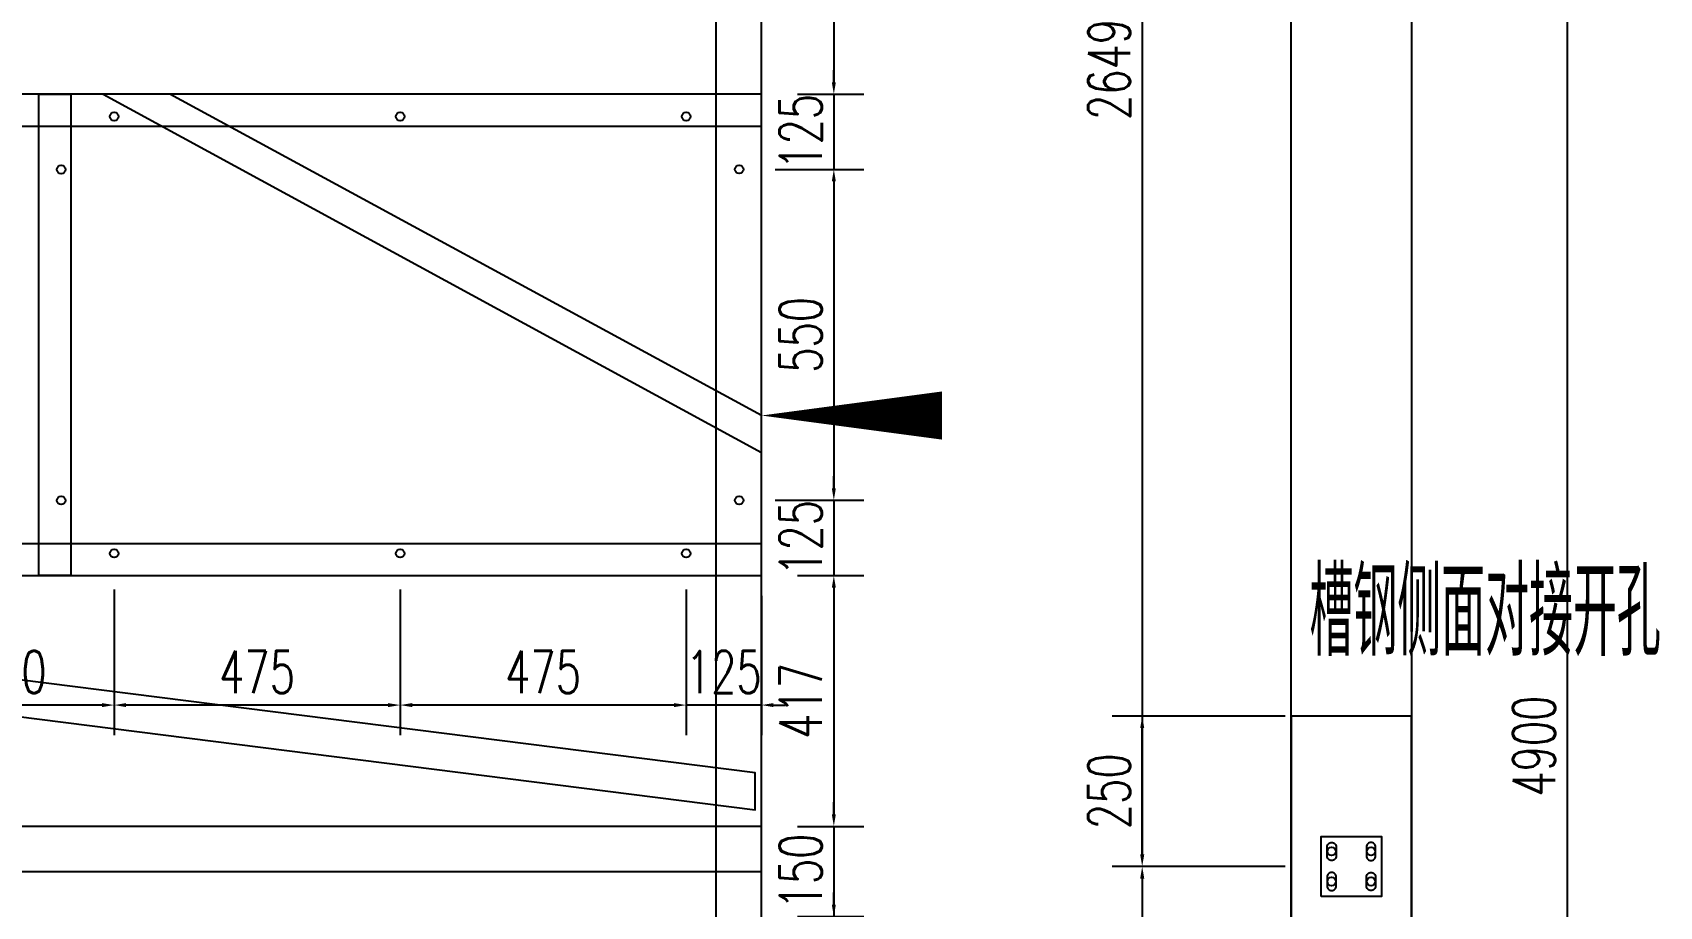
# Model space of a CAD drawing. Header units: millimetres. Extents: x -1443632 to -1307761, y 1430256 to 1527696.
# Drawn here: x -1413524 to -1410822, y 1484502 to 1485955 of the extents above; entities that cross this region are included whole.
import ezdxf

# ---------------------------------------------------------------- set-up
doc = ezdxf.new("R2010")
doc.units = ezdxf.units.MM
doc.header["$LTSCALE"] = 10
doc.layers.get('0').update_dxf_attribs({"linetype": 'CONTINUOUS'})
doc.layers.get('DEFPOINTS').update_dxf_attribs({"linetype": 'CONTINUOUS'})
for name, color, linetype in [('PUB_TEXT', 7, 'CONTINUOUS'), ('W-PLASTIC_RAILINGS塑木栏杆', 6, 'CONTINUOUS'), ('W-STEEL_FRAME钢架', 3, 'CONTINUOUS')]:
    doc.layers.add(name, color=color, linetype=linetype)
doc.styles.add('_TCH_DIM', font='SIMPLEX.shx', dxfattribs={"width": 0.7, "bigfont": 'GBCBIG.shx'})
doc.styles.add('STANDARD_T3', font='simplex.shx', dxfattribs={"width": 0.7, "bigfont": 'gbcbig.shx'})
doc.dimstyles.new('W&&20', dxfattribs={"dimtxt": 70, "dimasz": 20, "dimexe": 50, "dimexo": 60, "dimgap": 20, "dimtad": 1, "dimdec": 0, "dimzin": 0, "dimdsep": 46, "dimtxsty": 'STANDARD_T3', "dimcen": 0.09, "dimclrd": 1, "dimclre": 1, "dimclrt": 7, "dimazin": 2, "dimtfac": 1, "dimtdec": 0, "dimtix": 1, "dimtmove": 2, "dimatfit": 3, "dimfxl": 0, "dimtolj": 1, "dimtzin": 0, "dimarcsym": 0})

# ---------------------------------------------------------------- blocks, each defined once
blk = doc.blocks.new('*D18')
at = {"layer": 'DEFPOINTS', "color": 0, "transparency": 16777216}
for p in [(-1412438.1, 1485089.2), (-1412313.1, 1485078.7), (-1412438.1, 1484837.1)]:
    blk.add_point(p, dxfattribs=at)
at = {"layer": 'W-PLASTIC_RAILINGS塑木栏杆', "color": 1, "lineweight": -2, "transparency": 16777216}
for p, q in [((-1412438.1, 1485029.2), (-1412438.1, 1484787.1)), ((-1412313.1, 1485018.7), (-1412313.1, 1484787.1)), ((-1412458.1, 1484837.1), (-1412478.1, 1484837.1)), ((-1412313.1, 1484837.1), (-1412438.1, 1484837.1)), ((-1412293.1, 1484837.1), (-1412273.1, 1484837.1))]:
    blk.add_line(p, q, dxfattribs=at)
at = {"layer": 'W-PLASTIC_RAILINGS塑木栏杆', "color": 1, "transparency": 16777216}
for points in [[(-1412458.1, 1484840.4), (-1412458.1, 1484833.8), (-1412438.1, 1484837.1)], [(-1412293.1, 1484840.4), (-1412293.1, 1484833.8), (-1412313.1, 1484837.1)]]:
    blk.add_solid(points, dxfattribs=at)
at = {"layer": 'W-PLASTIC_RAILINGS塑木栏杆', "color": 7, "transparency": 16777216, "insert": (-1412375.6, 1484892.1), "char_height": 70, "attachment_point": 5, "style": 'STANDARD_T3'}
blk.add_mtext('\\A1;125', dxfattribs=at)
blk = doc.blocks.new('*D19')
at = {"layer": 'DEFPOINTS', "color": 0, "transparency": 16777216}
for p in [(-1412913.1, 1485089.2), (-1412438.1, 1485089.2), (-1412913.1, 1484837.1)]:
    blk.add_point(p, dxfattribs=at)
at = {"layer": 'W-PLASTIC_RAILINGS塑木栏杆', "color": 1, "lineweight": -2, "transparency": 16777216}
for p, q in [((-1412913.1, 1485029.2), (-1412913.1, 1484787.1)), ((-1412438.1, 1485029.2), (-1412438.1, 1484787.1)), ((-1412458.1, 1484837.1), (-1412893.1, 1484837.1))]:
    blk.add_line(p, q, dxfattribs=at)
at = {"layer": 'W-PLASTIC_RAILINGS塑木栏杆', "color": 1, "transparency": 16777216}
for points in [[(-1412893.1, 1484840.4), (-1412893.1, 1484833.8), (-1412913.1, 1484837.1)], [(-1412458.1, 1484840.4), (-1412458.1, 1484833.8), (-1412438.1, 1484837.1)]]:
    blk.add_solid(points, dxfattribs=at)
at = {"layer": 'W-PLASTIC_RAILINGS塑木栏杆', "color": 7, "transparency": 16777216, "insert": (-1412675.6, 1484892.1), "char_height": 70, "attachment_point": 5, "style": 'STANDARD_T3'}
blk.add_mtext('\\A1;475', dxfattribs=at)
blk = doc.blocks.new('*D20')
at = {"layer": 'DEFPOINTS', "color": 0, "transparency": 16777216}
for p in [(-1413388.1, 1485089.2), (-1412913.1, 1485089.2), (-1413388.1, 1484837.1)]:
    blk.add_point(p, dxfattribs=at)
at = {"layer": 'W-PLASTIC_RAILINGS塑木栏杆', "color": 1, "lineweight": -2, "transparency": 16777216}
for p, q in [((-1413388.1, 1485029.2), (-1413388.1, 1484787.1)), ((-1412913.1, 1485029.2), (-1412913.1, 1484787.1)), ((-1412933.1, 1484837.1), (-1413368.1, 1484837.1))]:
    blk.add_line(p, q, dxfattribs=at)
at = {"layer": 'W-PLASTIC_RAILINGS塑木栏杆', "color": 1, "transparency": 16777216}
for points in [[(-1413368.1, 1484840.4), (-1413368.1, 1484833.8), (-1413388.1, 1484837.1)], [(-1412933.1, 1484840.4), (-1412933.1, 1484833.8), (-1412913.1, 1484837.1)]]:
    blk.add_solid(points, dxfattribs=at)
at = {"layer": 'W-PLASTIC_RAILINGS塑木栏杆', "color": 7, "transparency": 16777216, "insert": (-1413150.6, 1484892.1), "char_height": 70, "attachment_point": 5, "style": 'STANDARD_T3'}
blk.add_mtext('\\A1;475', dxfattribs=at)
blk = doc.blocks.new('*D21')
at = {"layer": 'DEFPOINTS', "color": 0, "transparency": 16777216}
for p in [(-1413738.1, 1485089.2), (-1413388.1, 1485089.2), (-1413738.1, 1484837.1)]:
    blk.add_point(p, dxfattribs=at)
at = {"layer": 'W-PLASTIC_RAILINGS塑木栏杆', "color": 1, "lineweight": -2, "transparency": 16777216}
for p, q in [((-1413738.1, 1485029.2), (-1413738.1, 1484787.1)), ((-1413388.1, 1485029.2), (-1413388.1, 1484787.1)), ((-1413408.1, 1484837.1), (-1413718.1, 1484837.1))]:
    blk.add_line(p, q, dxfattribs=at)
at = {"layer": 'W-PLASTIC_RAILINGS塑木栏杆', "color": 1, "transparency": 16777216}
for points in [[(-1413718.1, 1484840.4), (-1413718.1, 1484833.8), (-1413738.1, 1484837.1)], [(-1413408.1, 1484840.4), (-1413408.1, 1484833.8), (-1413388.1, 1484837.1)]]:
    blk.add_solid(points, dxfattribs=at)
at = {"layer": 'W-PLASTIC_RAILINGS塑木栏杆', "color": 7, "transparency": 16777216, "insert": (-1413563.1, 1484892.1), "char_height": 70, "attachment_point": 5, "style": 'STANDARD_T3'}
blk.add_mtext('\\A1;350', dxfattribs=at)
blk = doc.blocks.new('*D39')
at = {"layer": 'DEFPOINTS', "color": 0, "transparency": 16777216}
for p in [(-1412313.1, 1486418.9), (-1412313.1, 1485852.2), (-1412192.8, 1485852.2)]:
    blk.add_point(p, dxfattribs=at)
at = {"layer": 'W-PLASTIC_RAILINGS塑木栏杆', "color": 1, "lineweight": -2, "transparency": 16777216}
for p, q in [((-1412253.1, 1486418.9), (-1412142.8, 1486418.9)), ((-1412192.8, 1486398.9), (-1412192.8, 1485872.2)), ((-1412253.1, 1485852.2), (-1412142.8, 1485852.2))]:
    blk.add_line(p, q, dxfattribs=at)
at = {"layer": 'W-PLASTIC_RAILINGS塑木栏杆', "color": 1, "transparency": 16777216}
for points in [[(-1412196.2, 1486398.9), (-1412189.5, 1486398.9), (-1412192.8, 1486418.9)], [(-1412196.2, 1485872.2), (-1412189.5, 1485872.2), (-1412192.8, 1485852.2)]]:
    blk.add_solid(points, dxfattribs=at)
at = {"layer": 'W-PLASTIC_RAILINGS塑木栏杆', "color": 7, "transparency": 16777216, "insert": (-1412247.8, 1486135.6), "char_height": 70, "attachment_point": 5, "rotation": 90, "style": 'STANDARD_T3'}
blk.add_mtext('\\A1;567', dxfattribs=at)
blk = doc.blocks.new('*D174')
at = {"layer": 'DEFPOINTS', "color": 0, "transparency": 16777216}
for p in [(-1412313.1, 1485852.2), (-1412350.1, 1485727.4), (-1412192.8, 1485727.4)]:
    blk.add_point(p, dxfattribs=at)
at = {"layer": 'W-PLASTIC_RAILINGS塑木栏杆', "color": 1, "lineweight": -2, "transparency": 16777216}
for p, q in [((-1412192.8, 1485872.2), (-1412192.8, 1485892.2)), ((-1412253.1, 1485852.2), (-1412142.8, 1485852.2)), ((-1412192.8, 1485852.2), (-1412192.8, 1485727.4)), ((-1412290.1, 1485727.4), (-1412142.8, 1485727.4)), ((-1412192.8, 1485707.4), (-1412192.8, 1485687.4))]:
    blk.add_line(p, q, dxfattribs=at)
at = {"layer": 'W-PLASTIC_RAILINGS塑木栏杆', "color": 1, "transparency": 16777216}
for points in [[(-1412196.2, 1485872.2), (-1412189.5, 1485872.2), (-1412192.8, 1485852.2)], [(-1412196.2, 1485707.4), (-1412189.5, 1485707.4), (-1412192.8, 1485727.4)]]:
    blk.add_solid(points, dxfattribs=at)
at = {"layer": 'W-PLASTIC_RAILINGS塑木栏杆', "color": 7, "transparency": 16777216, "insert": (-1412247.8, 1485789.8), "char_height": 70, "attachment_point": 5, "rotation": 90, "style": 'STANDARD_T3'}
blk.add_mtext('\\A1;125', dxfattribs=at)
blk = doc.blocks.new('*D175')
at = {"layer": 'DEFPOINTS', "color": 0, "transparency": 16777216}
for p in [(-1412350.1, 1485727.4), (-1412350.1, 1485177.4), (-1412192.8, 1485177.4)]:
    blk.add_point(p, dxfattribs=at)
at = {"layer": 'W-PLASTIC_RAILINGS塑木栏杆', "color": 1, "lineweight": -2, "transparency": 16777216}
for p, q in [((-1412290.1, 1485727.4), (-1412142.8, 1485727.4)), ((-1412192.8, 1485707.4), (-1412192.8, 1485197.4)), ((-1412290.1, 1485177.4), (-1412142.8, 1485177.4))]:
    blk.add_line(p, q, dxfattribs=at)
at = {"layer": 'W-PLASTIC_RAILINGS塑木栏杆', "color": 1, "transparency": 16777216}
for points in [[(-1412196.2, 1485707.4), (-1412189.5, 1485707.4), (-1412192.8, 1485727.4)], [(-1412196.2, 1485197.4), (-1412189.5, 1485197.4), (-1412192.8, 1485177.4)]]:
    blk.add_solid(points, dxfattribs=at)
at = {"layer": 'W-PLASTIC_RAILINGS塑木栏杆', "color": 7, "transparency": 16777216, "insert": (-1412247.8, 1485452.4), "char_height": 70, "attachment_point": 5, "rotation": 90, "style": 'STANDARD_T3'}
blk.add_mtext('\\A1;550', dxfattribs=at)
blk = doc.blocks.new('*D176')
at = {"layer": 'DEFPOINTS', "color": 0, "transparency": 16777216}
for p in [(-1412350.1, 1485177.4), (-1412313.1, 1485052.2), (-1412192.8, 1485052.2)]:
    blk.add_point(p, dxfattribs=at)
at = {"layer": 'W-PLASTIC_RAILINGS塑木栏杆', "color": 1, "lineweight": -2, "transparency": 16777216}
for p, q in [((-1412192.8, 1485197.4), (-1412192.8, 1485217.4)), ((-1412290.1, 1485177.4), (-1412142.8, 1485177.4)), ((-1412192.8, 1485177.4), (-1412192.8, 1485052.2)), ((-1412253.1, 1485052.2), (-1412142.8, 1485052.2)), ((-1412192.8, 1485032.2), (-1412192.8, 1485012.2))]:
    blk.add_line(p, q, dxfattribs=at)
at = {"layer": 'W-PLASTIC_RAILINGS塑木栏杆', "color": 1, "transparency": 16777216}
for points in [[(-1412196.2, 1485197.4), (-1412189.5, 1485197.4), (-1412192.8, 1485177.4)], [(-1412196.2, 1485032.2), (-1412189.5, 1485032.2), (-1412192.8, 1485052.2)]]:
    blk.add_solid(points, dxfattribs=at)
at = {"layer": 'W-PLASTIC_RAILINGS塑木栏杆', "color": 7, "transparency": 16777216, "insert": (-1412247.8, 1485114.8), "char_height": 70, "attachment_point": 5, "rotation": 90, "style": 'STANDARD_T3'}
blk.add_mtext('\\A1;125', dxfattribs=at)
blk = doc.blocks.new('*D177')
at = {"layer": 'DEFPOINTS', "color": 0, "transparency": 16777216}
for p in [(-1412313.1, 1485052.2), (-1412313.1, 1484635.6), (-1412192.8, 1484635.6)]:
    blk.add_point(p, dxfattribs=at)
at = {"layer": 'W-PLASTIC_RAILINGS塑木栏杆', "color": 1, "lineweight": -2, "transparency": 16777216}
for p, q in [((-1412253.1, 1485052.2), (-1412142.8, 1485052.2)), ((-1412192.8, 1485032.2), (-1412192.8, 1484655.6)), ((-1412253.1, 1484635.6), (-1412142.8, 1484635.6))]:
    blk.add_line(p, q, dxfattribs=at)
at = {"layer": 'W-PLASTIC_RAILINGS塑木栏杆', "color": 1, "transparency": 16777216}
for points in [[(-1412196.2, 1485032.2), (-1412189.5, 1485032.2), (-1412192.8, 1485052.2)], [(-1412196.2, 1484655.6), (-1412189.5, 1484655.6), (-1412192.8, 1484635.6)]]:
    blk.add_solid(points, dxfattribs=at)
at = {"layer": 'W-PLASTIC_RAILINGS塑木栏杆', "color": 7, "transparency": 16777216, "insert": (-1412247.8, 1484843.9), "char_height": 70, "attachment_point": 5, "rotation": 90, "style": 'STANDARD_T3'}
blk.add_mtext('\\A1;417', dxfattribs=at)
blk = doc.blocks.new('*D40')
at = {"layer": 'DEFPOINTS', "color": 0, "transparency": 16777216}
for p in [(-1412313.1, 1484485.6), (-1412350.1, 1484360.7), (-1412192.8, 1484360.7)]:
    blk.add_point(p, dxfattribs=at)
at = {"layer": 'W-PLASTIC_RAILINGS塑木栏杆', "color": 1, "lineweight": -2, "transparency": 16777216}
for p, q in [((-1412192.8, 1484505.6), (-1412192.8, 1484525.6)), ((-1412253.1, 1484485.6), (-1412142.8, 1484485.6)), ((-1412192.8, 1484485.6), (-1412192.8, 1484360.7)), ((-1412290.1, 1484360.7), (-1412142.8, 1484360.7)), ((-1412192.8, 1484340.7), (-1412192.8, 1484320.7))]:
    blk.add_line(p, q, dxfattribs=at)
at = {"layer": 'W-PLASTIC_RAILINGS塑木栏杆', "color": 1, "transparency": 16777216}
for points in [[(-1412196.2, 1484505.6), (-1412189.5, 1484505.6), (-1412192.8, 1484485.6)], [(-1412196.2, 1484340.7), (-1412189.5, 1484340.7), (-1412192.8, 1484360.7)]]:
    blk.add_solid(points, dxfattribs=at)
at = {"layer": 'W-PLASTIC_RAILINGS塑木栏杆', "color": 7, "transparency": 16777216, "insert": (-1412247.8, 1484423.1), "char_height": 70, "attachment_point": 5, "rotation": 90, "style": 'STANDARD_T3'}
blk.add_mtext('\\A1;125', dxfattribs=at)
blk = doc.blocks.new('*D42')
at = {"layer": 'DEFPOINTS', "color": 0, "transparency": 16777216}
for p in [(-1411383.4, 1487217.9), (-1411680.7, 1484568.9), (-1411383.4, 1484568.9)]:
    blk.add_point(p, dxfattribs=at)
at = {"layer": 'W-PLASTIC_RAILINGS塑木栏杆', "color": 1, "lineweight": -2, "transparency": 16777216}
for p, q in [((-1411443.4, 1487217.9), (-1411730.7, 1487217.9)), ((-1411680.7, 1487197.9), (-1411680.7, 1484588.9)), ((-1411443.4, 1484568.9), (-1411730.7, 1484568.9))]:
    blk.add_line(p, q, dxfattribs=at)
at = {"layer": 'W-PLASTIC_RAILINGS塑木栏杆', "color": 1, "transparency": 16777216}
for points in [[(-1411684, 1487197.9), (-1411677.3, 1487197.9), (-1411680.7, 1487217.9)], [(-1411684, 1484588.9), (-1411677.3, 1484588.9), (-1411680.7, 1484568.9)]]:
    blk.add_solid(points, dxfattribs=at)
at = {"layer": 'W-PLASTIC_RAILINGS塑木栏杆', "color": 7, "transparency": 16777216, "insert": (-1411735.7, 1485893.4), "char_height": 70, "attachment_point": 5, "rotation": 90, "style": 'STANDARD_T3'}
blk.add_mtext('\\A1;2649', dxfattribs=at)
blk = doc.blocks.new('*D185')
at = {"layer": 'DEFPOINTS', "color": 0, "transparency": 16777216}
for p in [(-1411233.4, 1487218.9), (-1411233.4, 1482318.9), (-1410975, 1482318.9)]:
    blk.add_point(p, dxfattribs=at)
at = {"layer": 'W-PLASTIC_RAILINGS塑木栏杆', "color": 1, "lineweight": -2, "transparency": 16777216}
for p, q in [((-1411173.4, 1487218.9), (-1410925, 1487218.9)), ((-1410975, 1487198.9), (-1410975, 1482338.9)), ((-1411173.4, 1482318.9), (-1410925, 1482318.9))]:
    blk.add_line(p, q, dxfattribs=at)
at = {"layer": 'W-PLASTIC_RAILINGS塑木栏杆', "color": 1, "transparency": 16777216}
for points in [[(-1410978.3, 1487198.9), (-1410971.6, 1487198.9), (-1410975, 1487218.9)], [(-1410978.3, 1482338.9), (-1410971.6, 1482338.9), (-1410975, 1482318.9)]]:
    blk.add_solid(points, dxfattribs=at)
at = {"layer": 'W-PLASTIC_RAILINGS塑木栏杆', "color": 7, "transparency": 16777216, "insert": (-1411030, 1484768.9), "char_height": 70, "attachment_point": 5, "rotation": 90, "style": 'STANDARD_T3'}
blk.add_mtext('\\A1;4900', dxfattribs=at)
blk = doc.blocks.new('*D197')
at = {"layer": 'DEFPOINTS', "color": 0, "transparency": 16777216}
for p in [(-1411680.7, 1484818.9), (-1411383.4, 1484818.9), (-1411383.4, 1484568.9)]:
    blk.add_point(p, dxfattribs=at)
at = {"layer": 'W-PLASTIC_RAILINGS塑木栏杆', "color": 1, "lineweight": -2, "transparency": 16777216}
for p, q in [((-1411443.4, 1484818.9), (-1411730.7, 1484818.9)), ((-1411680.7, 1484588.9), (-1411680.7, 1484798.9)), ((-1411443.4, 1484568.9), (-1411730.7, 1484568.9))]:
    blk.add_line(p, q, dxfattribs=at)
at = {"layer": 'W-PLASTIC_RAILINGS塑木栏杆', "color": 1, "transparency": 16777216}
for points in [[(-1411684, 1484798.9), (-1411677.3, 1484798.9), (-1411680.7, 1484818.9)], [(-1411684, 1484588.9), (-1411677.3, 1484588.9), (-1411680.7, 1484568.9)]]:
    blk.add_solid(points, dxfattribs=at)
at = {"layer": 'W-PLASTIC_RAILINGS塑木栏杆', "color": 7, "transparency": 16777216, "insert": (-1411735.7, 1484693.9), "char_height": 70, "attachment_point": 5, "rotation": 90, "style": 'STANDARD_T3'}
blk.add_mtext('\\A1;250', dxfattribs=at)
blk = doc.blocks.new('*D59')
at = {"layer": 'DEFPOINTS', "color": 0, "transparency": 16777216}
for p in [(-1411383.4, 1484568.9), (-1411680.7, 1483902.7), (-1411383.4, 1483902.7)]:
    blk.add_point(p, dxfattribs=at)
at = {"layer": 'W-PLASTIC_RAILINGS塑木栏杆', "color": 1, "lineweight": -2, "transparency": 16777216}
for p, q in [((-1411443.4, 1484568.9), (-1411730.7, 1484568.9)), ((-1411680.7, 1484548.9), (-1411680.7, 1483922.7)), ((-1411443.4, 1483902.7), (-1411730.7, 1483902.7))]:
    blk.add_line(p, q, dxfattribs=at)
at = {"layer": 'W-PLASTIC_RAILINGS塑木栏杆', "color": 1, "transparency": 16777216}
for points in [[(-1411684, 1484548.9), (-1411677.3, 1484548.9), (-1411680.7, 1484568.9)], [(-1411684, 1483922.7), (-1411677.3, 1483922.7), (-1411680.7, 1483902.7)]]:
    blk.add_solid(points, dxfattribs=at)
at = {"layer": 'W-PLASTIC_RAILINGS塑木栏杆', "color": 7, "transparency": 16777216, "insert": (-1411735.7, 1484235.8), "char_height": 70, "attachment_point": 5, "rotation": 90, "style": 'STANDARD_T3'}
blk.add_mtext('\\A1;666', dxfattribs=at)
blk = doc.blocks.new('*D261')
at = {"layer": 'DEFPOINTS', "color": 0, "transparency": 16777216}
for p in [(-1412313.1, 1484635.6), (-1412313.1, 1484485.6), (-1412192.8, 1484485.6)]:
    blk.add_point(p, dxfattribs=at)
at = {"layer": 'W-PLASTIC_RAILINGS塑木栏杆', "color": 1, "lineweight": -2, "transparency": 16777216}
for p, q in [((-1412192.8, 1484655.6), (-1412192.8, 1484675.6)), ((-1412253.1, 1484635.6), (-1412142.8, 1484635.6)), ((-1412192.8, 1484635.6), (-1412192.8, 1484485.6)), ((-1412253.1, 1484485.6), (-1412142.8, 1484485.6)), ((-1412192.8, 1484465.6), (-1412192.8, 1484445.6))]:
    blk.add_line(p, q, dxfattribs=at)
at = {"layer": 'W-PLASTIC_RAILINGS塑木栏杆', "color": 1, "transparency": 16777216}
for points in [[(-1412196.2, 1484655.6), (-1412189.5, 1484655.6), (-1412192.8, 1484635.6)], [(-1412196.2, 1484465.6), (-1412189.5, 1484465.6), (-1412192.8, 1484485.6)]]:
    blk.add_solid(points, dxfattribs=at)
at = {"layer": 'W-PLASTIC_RAILINGS塑木栏杆', "color": 7, "transparency": 16777216, "insert": (-1412247.8, 1484560.6), "char_height": 70, "attachment_point": 5, "rotation": 90, "style": 'STANDARD_T3'}
blk.add_mtext('\\A1;150', dxfattribs=at)
blk = doc.blocks.new('$matou$00000140')
blk.add_lwpolyline([(-50, 50), (50, 50), (50, -50), (-50, -50)], close=True)
for points in [[(-17.5, 40.2), (-32.5, 40.2, 0.414214), (-40, 32.7), (-40, 32.7, 0.414214), (-32.5, 25.2), (-17.5, 25.2, 0.414214), (-10, 32.7), (-10, 32.7, 0.414214)], [(17.5, 40.2), (32.5, 40.2, -0.414214), (40, 32.7), (40, 32.7, -0.414214), (32.5, 25.2), (17.5, 25.2, -0.414214), (10, 32.7), (10, 32.7, -0.414214)], [(-17.5, -40.2), (-32.5, -40.2, -0.414214), (-40, -32.7), (-40, -32.7, -0.414214), (-32.5, -25.2), (-17.5, -25.2, -0.414214), (-10, -32.7), (-10, -32.7, -0.414214)], [(17.5, -40.2), (32.5, -40.2, 0.414214), (40, -32.7), (40, -32.7, 0.414214), (32.5, -25.2), (17.5, -25.2, 0.414214), (10, -32.7), (10, -32.7, 0.414214)]]:
    blk.add_lwpolyline(points, format="xyb", close=True)

msp = doc.modelspace()

# ---------------------------------------------------------------- linework, layer by layer
at = {"layer": 'W-PLASTIC_RAILINGS塑木栏杆', "color": 3}
msp.add_lwpolyline([(-1411433.4, 1485318.3, 0, 0, 0), (-1411433.4, 1485318.3, 0, 0, 0), (-1411433.4, 1485318.3, 0, 0, 0), (-1412313.1, 1485318.3, 0, 80, 0), (-1412013.1, 1485318.3, 0, 0, 0)], format="xyseb", dxfattribs=at)
at = {"layer": 'W-PLASTIC_RAILINGS塑木栏杆'}
for centre in [(-1413388.1, 1485815.2), (-1412913.1, 1485815.2), (-1412438.1, 1485815.2), (-1413476.1, 1485727.2), (-1412350.1, 1485727.4), (-1413476.1, 1485177.2), (-1412350.1, 1485177.4), (-1413388.1, 1485089.2), (-1412913.1, 1485089.2), (-1412438.1, 1485089.2)]:
    msp.add_circle(centre, 7, dxfattribs=at)
at = {"layer": 'W-STEEL_FRAME钢架', "color": 4}
for points in [[(-1414813.1, 1482318.9), (-1412313.1, 1482318.9), (-1412313.1, 1487218.9), (-1414813.1, 1487218.9)], [(-1411233.4, 1482318.9), (-1411433.4, 1482318.9), (-1411433.4, 1487218.9), (-1411233.4, 1487218.9)], [(-1414738.1, 1482393.9), (-1412388.1, 1482393.9), (-1412388.1, 1487143.9), (-1414738.1, 1487143.9)], [(-1411433.4, 1484818.9), (-1411433.4, 1482318.9), (-1411233.4, 1482318.9), (-1411233.4, 1484818.9)], [(-1414813.1, 1484560.6), (-1412313.1, 1484560.6), (-1412313.1, 1484635.6), (-1414813.1, 1484635.6)]]:
    msp.add_lwpolyline(points, close=True, dxfattribs=at)
at = {"layer": 'W-STEEL_FRAME钢架'}
for points in [[(-1414813.1, 1485799.2), (-1412313.1, 1485799.2), (-1412313.1, 1485852.2), (-1414813.1, 1485852.2)], [(-1413460.1, 1485052.2), (-1413513.1, 1485052.2), (-1413513.1, 1485852.2), (-1413460.1, 1485852.2)], [(-1414813.1, 1485052.2), (-1412313.1, 1485052.2), (-1412313.1, 1485105.2), (-1414813.1, 1485105.2)], [(-1414823.7, 1484979.9), (-1412323.7, 1484663.2), (-1412323.7, 1484724.5), (-1414823.7, 1485040.8)]]:
    msp.add_lwpolyline(points, close=True, dxfattribs=at)
at = {"layer": 'W-STEEL_FRAME钢架', "color": 6}
msp.add_lwpolyline([(-1413295.5, 1485852.2), (-1413406.4, 1485852.2), (-1412313.1, 1485257), (-1412313.1, 1485318.3)], close=True, dxfattribs=at)
at = {"layer": 'W-STEEL_FRAME钢架', "color": 2}
for centre in [(-1411366.1, 1484593.9), (-1411300.7, 1484593.9), (-1411366.1, 1484543.9), (-1411300.7, 1484543.9)]:
    msp.add_circle(centre, 7, dxfattribs=at)

# ---------------------------------------------------------------- block references
at = {"rotation": 89.99999999999997}
msp.add_blockref('$matou$00000140', (-1411333.4, 1484568.9), dxfattribs=at)

# ---------------------------------------------------------------- texts
at = {"layer": 'PUB_TEXT', "color": 7, "style": '_TCH_DIM', "width": 0.7}
msp.add_text('槽钢侧面对接开孔', height=144.68, dxfattribs=at).set_placement((-1411402.8, 1484919.1))

# ---------------------------------------------------------------- dimensions: what is measured, and where the dimension line sits
at = {"layer": 'W-PLASTIC_RAILINGS塑木栏杆'}
for base, p1, p2, picture, middle in [((-1411680.7, 1484568.9), (-1411383.4, 1487217.9), (-1411383.4, 1484568.9), '*D42', (-1411735.7, 1485893.4)), ((-1410975, 1482318.9), (-1411233.4, 1487218.9), (-1411233.4, 1482318.9), '*D185', (-1411030, 1484768.9)), ((-1412192.8, 1485852.2), (-1412313.1, 1486418.9), (-1412313.1, 1485852.2), '*D39', (-1412247.8, 1486135.6)), ((-1412192.8, 1485727.4), (-1412313.1, 1485852.2), (-1412350.1, 1485727.4), '*D174', (-1412247.8, 1485789.8)), ((-1412192.8, 1485177.4), (-1412350.1, 1485727.4), (-1412350.1, 1485177.4), '*D175', (-1412247.8, 1485452.4)), ((-1412192.8, 1485052.2), (-1412350.1, 1485177.4), (-1412313.1, 1485052.2), '*D176', (-1412247.8, 1485114.8)), ((-1412192.8, 1484635.6), (-1412313.1, 1485052.2), (-1412313.1, 1484635.6), '*D177', (-1412247.8, 1484843.9)), ((-1411680.7, 1484818.9), (-1411383.4, 1484568.9), (-1411383.4, 1484818.9), '*D197', (-1411735.7, 1484693.9)), ((-1412192.8, 1484485.6), (-1412313.1, 1484635.6), (-1412313.1, 1484485.6), '*D261', (-1412247.8, 1484560.6)), ((-1411680.7, 1483902.7), (-1411383.4, 1484568.9), (-1411383.4, 1483902.7), '*D59', (-1411735.7, 1484235.8)), ((-1412192.8, 1484360.7), (-1412313.1, 1484485.6), (-1412350.1, 1484360.7), '*D40', (-1412247.8, 1484423.1))]:
    dim = msp.add_linear_dim(base=base, p1=p1, p2=p2, angle=270, dimstyle='W&&20', dxfattribs=at)
    dim.commit()
    dim.dimension.update_dxf_attribs({"geometry": picture, "text_midpoint": middle})
for base, p1, p2, picture, middle in [((-1413738.1, 1484837.1), (-1413388.1, 1485089.2), (-1413738.1, 1485089.2), '*D21', (-1413563.1, 1484892.1)), ((-1413388.1, 1484837.1), (-1412913.1, 1485089.2), (-1413388.1, 1485089.2), '*D20', (-1413150.6, 1484892.1)), ((-1412913.1, 1484837.1), (-1412438.1, 1485089.2), (-1412913.1, 1485089.2), '*D19', (-1412675.6, 1484892.1)), ((-1412438.1, 1484837.1), (-1412313.1, 1485078.7), (-1412438.1, 1485089.2), '*D18', (-1412375.6, 1484892.1))]:
    dim = msp.add_linear_dim(base=base, p1=p1, p2=p2, dimstyle='W&&20', dxfattribs=at)
    dim.commit()
    dim.dimension.update_dxf_attribs({"geometry": picture, "text_midpoint": middle})

doc.saveas('drawing.dxf')
